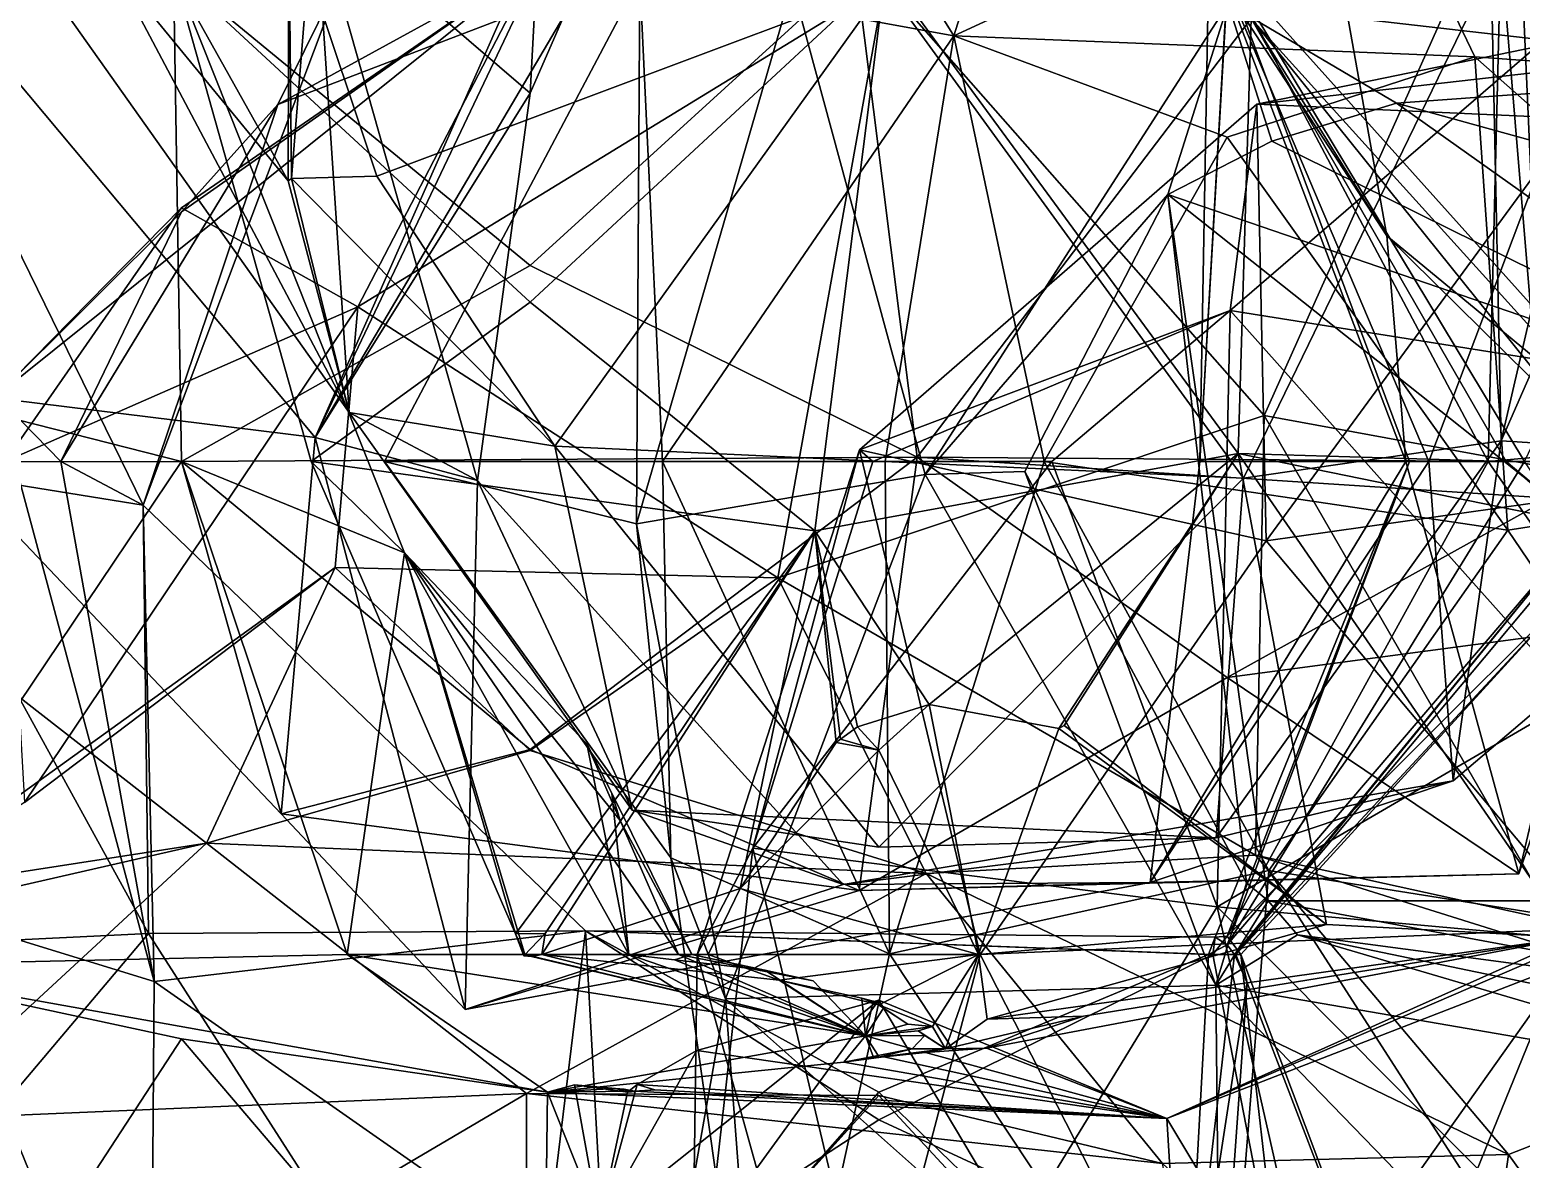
# Model space of a CAD drawing. Extents: x 290083 to 295691, y 4553739 to 4561622.
# Drawn here: x 293946.7 to 294000.6, y 4558863.9 to 4558904.7 of the extents above; entities that cross this region are included whole.
import ezdxf

# ---------------------------------------------------------------- set-up
doc = ezdxf.new("R2010")
doc.units = 0
doc.layers.add('Au_ppm_Pref_-_0_3', color=7, linetype='CONTINUOUS')

msp = doc.modelspace()

# ---------------------------------------------------------------- linework, layer by layer
at = {"layer": 'Au_ppm_Pref_-_0_3'}
for points in [[(293986.463, 4558924.738, 1920.059), (293967.495, 4558924.738, 1919.682), (293980.09, 4558904.489, 1919.748)], [(293968.746, 4558906.559, 1925.002), (293980.09, 4558904.489, 1919.748), (293967.495, 4558924.738, 1919.682)], [(293995.219, 4558911.473, 1923.571), (293986.463, 4558924.738, 1920.059), (293980.09, 4558904.489, 1919.748)], [(294002.577, 4558916.931, 1855.672), (293989.822, 4558907.191, 1853.155), (294012.062, 4558903.196, 1855.779)], [(293995.219, 4558911.473, 1923.571), (293980.09, 4558904.489, 1919.748), (293998.922, 4558903.722, 1919.528)], [(293995.219, 4558911.473, 1923.571), (294014.07, 4558902.621, 1925.253), (294006.017, 4558910.646, 1929.668)], [(294014.07, 4558902.621, 1925.253), (293995.219, 4558911.473, 1923.571), (293998.922, 4558903.722, 1919.528)], [(293991.311, 4558890.766, 1834.493), (294000.436, 4558911.154, 1837.672), (293977.592, 4558906.346, 1835.542)], [(294001.422, 4558888.913, 1841.064), (294000.436, 4558911.154, 1837.672), (293991.311, 4558890.766, 1834.493)], [(294001.422, 4558888.913, 1841.064), (294014.988, 4558908.365, 1840.911), (294000.436, 4558911.154, 1837.672)], [(294011.589, 4558903.175, 1934.74), (293990.015, 4558905.637, 1934.938), (294006.017, 4558910.646, 1929.668)], [(293957.019, 4558909.085, 1895.081), (293946.878, 4558906.92, 1900.584), (293958.235, 4558890.869, 1900.584)], [(293956.059, 4558908.823, 1905.708), (293956.033, 4558899.246, 1903.07), (293951.15, 4558907.959, 1903.381)], [(293956.033, 4558899.246, 1903.07), (293956.059, 4558908.823, 1905.708), (293956.155, 4558899.33, 1903.191)], [(293956.155, 4558899.33, 1903.191), (293956.059, 4558908.823, 1905.708), (293956.762, 4558906.856, 1905.737)], [(293964.779, 4558902.416, 1890.207), (293965.018, 4558906.92, 1888.818), (293957.019, 4558909.085, 1895.081)], [(293964.779, 4558902.416, 1890.207), (293957.019, 4558909.085, 1895.081), (293962.876, 4558888.409, 1894.713)], [(293958.235, 4558890.869, 1900.584), (293962.876, 4558888.409, 1894.713), (293957.019, 4558909.085, 1895.081)], [(293950.793, 4558887.527, 1852.363), (293958.08, 4558906.92, 1849.911), (293940.676, 4558908.198, 1853.065)], [(293950.793, 4558887.527, 1852.363), (293940.676, 4558908.198, 1853.065), (293941.668, 4558888.995, 1859.677)], [(294001.422, 4558888.913, 1841.064), (293999.867, 4558907.598, 1845.627), (294014.988, 4558908.365, 1840.911)], [(293951.15, 4558907.959, 1903.381), (293956.033, 4558899.246, 1903.07), (293949.747, 4558906.92, 1902.499)], [(293999.413, 4558889.102, 1851.578), (293989.822, 4558907.191, 1853.155), (293999.867, 4558907.598, 1845.627)], [(294014.88, 4558907.564, 1874.635), (294003.783, 4558890.808, 1876.827), (293990.836, 4558905.109, 1876.899)], [(293999.413, 4558889.102, 1851.578), (293999.867, 4558907.598, 1845.627), (294015.661, 4558890.554, 1846.834)], [(293999.867, 4558907.598, 1845.627), (294001.422, 4558888.913, 1841.064), (294015.661, 4558890.554, 1846.834)], [(293965.012, 4558907.129, 1841.189), (293952.18, 4558898.125, 1844.198), (293945.497, 4558891.48, 1842.074)], [(293965.012, 4558907.129, 1841.189), (293945.497, 4558891.48, 1842.074), (293952.18, 4558898.263, 1838.137)], [(293965.012, 4558907.129, 1841.189), (293955.656, 4558902.004, 1847.13), (293952.18, 4558898.125, 1844.198)], [(293965.012, 4558907.129, 1841.189), (293952.18, 4558898.263, 1838.137), (293958.551, 4558894.694, 1834.377)], [(293965.012, 4558907.129, 1841.189), (293968.487, 4558906.92, 1847.13), (293955.656, 4558902.004, 1847.13)], [(293965.012, 4558907.129, 1841.189), (293958.551, 4558894.694, 1834.377), (293977.592, 4558906.346, 1835.542)], [(294000.721, 4558889.102, 1853.944), (294002.577, 4558892.962, 1854.356), (293989.822, 4558907.191, 1853.155)], [(293996.567, 4558889.102, 1853.069), (294000.721, 4558889.102, 1853.944), (293989.822, 4558907.191, 1853.155)], [(294002.577, 4558892.962, 1854.356), (294012.062, 4558903.196, 1855.779), (293989.822, 4558907.191, 1853.155)], [(293999.413, 4558889.102, 1851.578), (293996.567, 4558889.102, 1853.069), (293989.822, 4558907.191, 1853.155)], [(293957.015, 4558889.973, 1887.972), (293940.995, 4558891.938, 1881.98), (293942.83, 4558906.92, 1887.174)], [(293964.517, 4558906.92, 1888.581), (293957.015, 4558889.973, 1887.972), (293942.83, 4558906.92, 1887.174)], [(293946.878, 4558906.92, 1900.584), (293949.747, 4558906.92, 1902.499), (293958.235, 4558890.869, 1900.584)], [(293958.235, 4558890.869, 1900.584), (293949.747, 4558906.92, 1902.499), (293956.033, 4558899.246, 1903.07)], [(293958.08, 4558906.92, 1849.911), (293950.793, 4558887.527, 1852.363), (293955.656, 4558902.004, 1847.13)], [(293964.779, 4558896.187, 1873.249), (293976.557, 4558906.92, 1871.275), (293951.895, 4558906.789, 1870.781)], [(293964.779, 4558896.187, 1873.249), (293951.895, 4558906.789, 1870.781), (293952.179, 4558889.103, 1876.827)], [(293960.233, 4558885.803, 1870.887), (293952.179, 4558889.103, 1876.827), (293951.895, 4558906.789, 1870.781)], [(293964.779, 4558894.856, 1868.97), (293956.866, 4558889.102, 1867.157), (293951.895, 4558906.789, 1870.781)], [(293956.866, 4558889.102, 1867.157), (293960.233, 4558885.803, 1870.887), (293951.895, 4558906.789, 1870.781)], [(293964.779, 4558894.856, 1868.97), (293951.895, 4558906.789, 1870.781), (293977.622, 4558906.768, 1870.475)], [(293958.08, 4558906.92, 1849.911), (293955.656, 4558902.004, 1847.13), (293968.487, 4558906.92, 1847.13)], [(293956.155, 4558899.33, 1903.191), (293956.762, 4558906.856, 1905.737), (293959.238, 4558899.414, 1905.698)], [(293959.238, 4558899.414, 1905.698), (293956.762, 4558906.856, 1905.737), (293977.627, 4558906.31, 1907.486)], [(293964.517, 4558906.92, 1888.581), (293964.779, 4558906.305, 1888.5), (293957.015, 4558889.973, 1887.972)], [(293968.746, 4558906.559, 1925.002), (293968.63, 4558886.845, 1929.727), (293959.52, 4558889.102, 1924.341)], [(293968.746, 4558906.559, 1925.002), (293959.52, 4558889.102, 1924.341), (293969.568, 4558889.102, 1920.659)], [(293964.779, 4558896.187, 1873.249), (293978.767, 4558889.261, 1876.911), (293976.557, 4558906.92, 1871.275)], [(293966, 4558905.194, 1888.705), (293965.018, 4558906.92, 1888.818), (293964.779, 4558902.416, 1890.207)], [(293975.071, 4558886.595, 1866.872), (293964.779, 4558894.856, 1868.97), (293977.622, 4558906.768, 1870.475)], [(293968.746, 4558906.559, 1925.002), (293974.258, 4558906.289, 1930.939), (293968.63, 4558886.845, 1929.727)], [(293968.746, 4558906.559, 1925.002), (293969.568, 4558889.102, 1920.659), (293980.09, 4558904.489, 1919.748)], [(293975.071, 4558886.595, 1866.872), (293977.622, 4558906.768, 1870.475), (293990.368, 4558889.391, 1870.045)], [(293978.767, 4558889.261, 1876.911), (293990.836, 4558905.109, 1876.899), (293976.557, 4558906.92, 1871.275)], [(293990.836, 4558905.109, 1876.899), (293990.368, 4558889.391, 1870.045), (293977.622, 4558906.768, 1870.475)], [(293990.563, 4558888.496, 1907.149), (293977.627, 4558906.31, 1907.486), (293999.515, 4558906.92, 1905.08)], [(293994.022, 4558906.92, 1882.766), (293995.742, 4558897.255, 1882.766), (293989.978, 4558906.125, 1888.44)], [(293999.881, 4558889.842, 1900.11), (293990.563, 4558888.496, 1907.149), (293999.515, 4558906.92, 1905.08)], [(293995.742, 4558897.255, 1882.766), (293994.022, 4558906.92, 1882.766), (293990.836, 4558905.109, 1876.899)], [(293999.881, 4558889.842, 1900.11), (293999.515, 4558906.92, 1905.08), (294007.37, 4558906.92, 1900.584)], [(293999.881, 4558889.842, 1900.11), (294007.37, 4558906.92, 1900.584), (294003.599, 4558905.916, 1894.737)], [(293964.779, 4558906.305, 1888.5), (293966, 4558905.194, 1888.705), (293957.015, 4558889.973, 1887.972)], [(293977.592, 4558906.346, 1835.542), (293958.551, 4558894.694, 1834.377), (293973.734, 4558884.893, 1830.755)], [(293965.672, 4558889.656, 1905.918), (293959.238, 4558899.414, 1905.698), (293977.627, 4558906.31, 1907.486)], [(293990.563, 4558888.496, 1907.149), (293965.672, 4558889.656, 1905.918), (293977.627, 4558906.31, 1907.486)], [(293968.63, 4558886.845, 1929.727), (293974.258, 4558906.289, 1930.939), (293979.06, 4558888.633, 1935.453)], [(293977.592, 4558906.346, 1835.542), (293973.734, 4558884.893, 1830.755), (293991.311, 4558890.766, 1834.493)], [(293979.06, 4558888.633, 1935.453), (293974.258, 4558906.289, 1930.939), (293990.015, 4558905.637, 1934.938)], [(293988.984, 4558889.102, 1888.705), (293997.263, 4558889.102, 1891.21), (293989.978, 4558906.304, 1888.911)], [(293988.984, 4558889.102, 1888.705), (293989.978, 4558906.304, 1888.911), (293989.293, 4558905.951, 1888.705)], [(293988.984, 4558889.102, 1888.705), (293989.293, 4558905.951, 1888.705), (293989.978, 4558906.125, 1888.44)], [(293988.984, 4558889.102, 1888.705), (293989.978, 4558906.125, 1888.44), (293996.435, 4558889.102, 1885.81)], [(293989.978, 4558906.304, 1888.911), (293997.263, 4558889.102, 1891.21), (294003.599, 4558905.916, 1894.737)], [(293995.742, 4558897.255, 1882.766), (293996.435, 4558889.102, 1885.81), (293989.978, 4558906.125, 1888.44)], [(293997.263, 4558889.102, 1891.21), (294011.704, 4558889.102, 1894.645), (294003.599, 4558905.916, 1894.737)], [(293999.881, 4558889.842, 1900.11), (294003.599, 4558905.916, 1894.737), (294011.704, 4558889.102, 1894.645)], [(293979.06, 4558888.633, 1935.453), (293990.015, 4558905.637, 1934.938), (293987.834, 4558898.755, 1935.747)], [(293987.834, 4558898.755, 1935.747), (293990.015, 4558905.637, 1934.938), (293991.586, 4558900.679, 1936.358)], [(293991.586, 4558900.679, 1936.358), (293990.015, 4558905.637, 1934.938), (293996.097, 4558902.054, 1937.033)], [(293990.015, 4558905.637, 1934.938), (294011.589, 4558903.175, 1934.74), (293996.097, 4558902.054, 1937.033)], [(293964.779, 4558902.416, 1890.207), (293957.015, 4558889.973, 1887.972), (293966, 4558905.194, 1888.705)], [(293990.836, 4558905.109, 1876.899), (293978.767, 4558889.261, 1876.911), (294000.062, 4558889.102, 1875.641)], [(293990.836, 4558905.109, 1876.899), (294000.062, 4558889.102, 1875.641), (293990.368, 4558889.391, 1870.045)], [(294002.577, 4558890.523, 1877.3), (293995.742, 4558897.255, 1882.766), (293990.836, 4558905.109, 1876.899)], [(294002.577, 4558890.523, 1877.3), (293990.836, 4558905.109, 1876.899), (294003.783, 4558890.808, 1876.827)], [(293980.09, 4558904.489, 1919.748), (293969.568, 4558889.102, 1920.659), (293977.61, 4558889.102, 1918.402)], [(293980.09, 4558904.489, 1919.748), (293977.61, 4558889.102, 1918.402), (293983.359, 4558889.102, 1915.282)], [(293980.09, 4558904.489, 1919.748), (293983.359, 4558889.102, 1915.282), (293989.978, 4558900.821, 1914.496)], [(293980.09, 4558904.489, 1919.748), (293989.978, 4558900.821, 1914.496), (293998.922, 4558903.722, 1919.528)], [(293991.052, 4558902.01, 1804.425), (294013.514, 4558904.57, 1805.555), (294002.577, 4558901.496, 1809.686)], [(294013.514, 4558904.57, 1805.555), (293991.052, 4558902.01, 1804.425), (294001.142, 4558904.09, 1799.882)], [(293990.084, 4558894.563, 1797.745), (294015.671, 4558890.485, 1799.584), (294001.142, 4558904.09, 1799.882)], [(293991.052, 4558902.01, 1804.425), (293990.084, 4558894.563, 1797.745), (294001.142, 4558904.09, 1799.882)], [(294000.121, 4558886.622, 1914.447), (293998.922, 4558903.722, 1919.528), (293989.978, 4558900.821, 1914.496)], [(294000.121, 4558886.622, 1914.447), (294015.54, 4558889.014, 1918.32), (293998.922, 4558903.722, 1919.528)], [(293998.922, 4558903.722, 1919.528), (294015.54, 4558889.014, 1918.32), (294014.07, 4558902.621, 1925.253)], [(293996.097, 4558902.054, 1937.033), (294011.589, 4558903.175, 1934.74), (294005.028, 4558899.579, 1938.034)], [(293964.779, 4558902.416, 1890.207), (293962.876, 4558888.409, 1894.713), (293957.015, 4558889.973, 1887.972)], [(293955.656, 4558902.004, 1847.13), (293950.793, 4558887.527, 1852.363), (293947.817, 4558889.102, 1847.13)], [(293947.817, 4558889.102, 1847.13), (293952.18, 4558898.125, 1844.198), (293955.656, 4558902.004, 1847.13)], [(293991.052, 4558902.01, 1804.425), (293991.379, 4558886.233, 1809.877), (293976.69, 4558889.519, 1805.796)], [(293991.052, 4558902.01, 1804.425), (293976.69, 4558889.519, 1805.796), (293990.084, 4558894.563, 1797.745)], [(293991.052, 4558902.01, 1804.425), (294002.577, 4558901.496, 1809.686), (293991.379, 4558886.233, 1809.877)], [(294012.817, 4558890.186, 1938.442), (293991.586, 4558900.679, 1936.358), (293996.097, 4558902.054, 1937.033)], [(294005.028, 4558899.579, 1938.034), (294012.817, 4558890.186, 1938.442), (293996.097, 4558902.054, 1937.033)], [(294011.664, 4558889.102, 1809.838), (293991.379, 4558886.233, 1809.877), (294002.577, 4558901.496, 1809.686)], [(294000.121, 4558886.622, 1914.447), (293989.978, 4558900.821, 1914.496), (293983.359, 4558889.102, 1915.282)], [(294012.817, 4558890.186, 1938.442), (293987.834, 4558898.755, 1935.747), (293991.586, 4558900.679, 1936.358)], [(293958.235, 4558890.869, 1900.584), (293956.033, 4558899.246, 1903.07), (293956.155, 4558899.33, 1903.191)], [(293956.155, 4558899.33, 1903.191), (293959.238, 4558899.414, 1905.698), (293965.672, 4558889.656, 1905.918)], [(293956.155, 4558899.33, 1903.191), (293965.672, 4558889.656, 1905.918), (293958.235, 4558890.869, 1900.584)], [(293982.666, 4558888.738, 1936.393), (293979.06, 4558888.633, 1935.453), (293987.834, 4558898.755, 1935.747)], [(293990.678, 4558873.872, 1937.66), (293982.666, 4558888.738, 1936.393), (293987.834, 4558898.755, 1935.747)], [(293991.455, 4558873.226, 1937.723), (293990.678, 4558873.872, 1937.66), (293987.834, 4558898.755, 1935.747)], [(293991.455, 4558873.226, 1937.723), (293987.834, 4558898.755, 1935.747), (294020, 4558873.226, 1938.284)], [(294020, 4558873.226, 1938.284), (293987.834, 4558898.755, 1935.747), (294012.817, 4558890.186, 1938.442)], [(293945.497, 4558891.48, 1842.074), (293945.808, 4558889.102, 1838.187), (293952.18, 4558898.263, 1838.137)], [(293947.817, 4558889.102, 1847.13), (293945.497, 4558891.48, 1842.074), (293952.18, 4558898.125, 1844.198)], [(293952.18, 4558898.263, 1838.137), (293945.808, 4558889.102, 1838.187), (293958.551, 4558894.694, 1834.377)], [(294005.633, 4558889.102, 1882.766), (293996.435, 4558889.102, 1885.81), (293995.742, 4558897.255, 1882.766)], [(294005.633, 4558889.102, 1882.766), (293995.742, 4558897.255, 1882.766), (294002.577, 4558890.523, 1877.3)], [(293964.779, 4558896.187, 1873.249), (293952.179, 4558889.103, 1876.827), (293978.767, 4558889.261, 1876.911)], [(293946.508, 4558876.779, 1834.279), (293958.551, 4558894.694, 1834.377), (293945.808, 4558889.102, 1838.187)], [(293958.551, 4558894.694, 1834.377), (293946.508, 4558876.779, 1834.279), (293957.73, 4558885.269, 1830.65)], [(293964.779, 4558894.856, 1868.97), (293975.071, 4558886.595, 1866.872), (293956.866, 4558889.102, 1867.157)], [(293958.551, 4558894.694, 1834.377), (293957.73, 4558885.269, 1830.65), (293973.734, 4558884.893, 1830.755)], [(293990.084, 4558894.563, 1797.745), (293976.69, 4558889.519, 1805.796), (293977.168, 4558889.102, 1799.615)], [(293990.084, 4558894.563, 1797.745), (293977.168, 4558889.102, 1799.615), (293983.64, 4558889.102, 1796.628)], [(293990.084, 4558894.563, 1797.745), (293983.64, 4558889.102, 1796.628), (293989.613, 4558873.008, 1795.487)], [(293989.613, 4558873.008, 1795.487), (294002.577, 4558880.556, 1796.525), (293990.084, 4558894.563, 1797.745)], [(294002.577, 4558880.556, 1796.525), (294015.671, 4558890.485, 1799.584), (293990.084, 4558894.563, 1797.745)], [(293952.179, 4558889.103, 1876.827), (293927.041, 4558889.047, 1877.037), (293940.995, 4558891.938, 1881.98)], [(293957.015, 4558889.973, 1887.972), (293955.779, 4558876.374, 1882.766), (293940.995, 4558891.938, 1881.98)], [(293940.995, 4558891.938, 1881.98), (293955.779, 4558876.374, 1882.766), (293952.179, 4558889.103, 1876.827)], [(293942.831, 4558872.879, 1840.539), (293945.497, 4558891.48, 1842.074), (293951.193, 4558870.315, 1847.327)], [(293947.817, 4558889.102, 1847.13), (293951.193, 4558870.315, 1847.327), (293945.497, 4558891.48, 1842.074)], [(293965.672, 4558889.656, 1905.918), (293968.471, 4558876.506, 1900.584), (293958.235, 4558890.869, 1900.584)], [(293958.235, 4558890.869, 1900.584), (293968.471, 4558876.506, 1900.584), (293962.876, 4558888.409, 1894.713)], [(293991.001, 4558874.881, 1828.384), (293991.311, 4558890.766, 1834.493), (293973.734, 4558884.893, 1830.755)], [(294002.568, 4558871.249, 1835.251), (293991.311, 4558890.766, 1834.493), (293991.001, 4558874.881, 1828.384)], [(294001.422, 4558888.913, 1841.064), (293991.311, 4558890.766, 1834.493), (294002.568, 4558871.249, 1835.251)], [(294015.661, 4558890.554, 1846.834), (294002.577, 4558884.524, 1851.543), (293999.413, 4558889.102, 1851.578)], [(293957.015, 4558889.973, 1887.972), (293962.426, 4558869.297, 1888.607), (293955.779, 4558876.374, 1882.766)], [(293962.876, 4558888.409, 1894.713), (293962.426, 4558869.297, 1888.607), (293957.015, 4558889.973, 1887.972)], [(293989.581, 4558875.499, 1901.133), (293990.563, 4558888.496, 1907.149), (293999.881, 4558889.842, 1900.11)], [(293989.581, 4558875.499, 1901.133), (293999.881, 4558889.842, 1900.11), (293998.142, 4558877.557, 1894.645)], [(293999.881, 4558889.842, 1900.11), (294011.704, 4558889.102, 1894.645), (293998.142, 4558877.557, 1894.645)], [(293978.767, 4558889.261, 1876.911), (293952.179, 4558889.103, 1876.827), (293964.779, 4558878.695, 1879.297)], [(293976.678, 4558873.601, 1883.597), (293978.767, 4558889.261, 1876.911), (293964.779, 4558878.695, 1879.297)], [(293965.672, 4558889.656, 1905.918), (293990.563, 4558888.496, 1907.149), (293977.379, 4558875.168, 1905.229)], [(293965.672, 4558889.656, 1905.918), (293977.379, 4558875.168, 1905.229), (293968.471, 4558876.506, 1900.584)], [(293981.046, 4558871.285, 1809.765), (293970.818, 4558871.285, 1804.213), (293976.69, 4558889.519, 1805.796)], [(293972.829, 4558875.125, 1798.305), (293976.69, 4558889.519, 1805.796), (293970.818, 4558871.285, 1804.213)], [(293976.69, 4558889.519, 1805.796), (293972.829, 4558875.125, 1798.305), (293977.168, 4558889.102, 1799.615)], [(293979.198, 4558880.315, 1868.987), (293975.071, 4558886.595, 1866.872), (293990.368, 4558889.391, 1870.045)], [(293976.678, 4558873.601, 1883.597), (293989.978, 4558881.29, 1880.162), (293978.767, 4558889.261, 1876.911)], [(293981.046, 4558871.285, 1809.765), (293976.69, 4558889.519, 1805.796), (293991.379, 4558886.233, 1809.877)], [(293978.767, 4558889.261, 1876.911), (293989.978, 4558881.29, 1880.162), (294001.642, 4558887.78, 1876.827)], [(294001.642, 4558887.78, 1876.827), (294000.062, 4558889.102, 1875.641), (293978.767, 4558889.261, 1876.911)], [(293983.886, 4558879.447, 1870.268), (293979.198, 4558880.315, 1868.987), (293990.368, 4558889.391, 1870.045)], [(293984.082, 4558879.561, 1870.295), (293983.886, 4558879.447, 1870.268), (293990.368, 4558889.391, 1870.045)], [(293984.082, 4558879.561, 1870.295), (293990.368, 4558889.391, 1870.045), (293993.562, 4558872.373, 1870.245)], [(294002.424, 4558871.899, 1870.105), (293993.562, 4558872.373, 1870.245), (293990.368, 4558889.391, 1870.045)], [(294002.577, 4558886.902, 1876.093), (294002.424, 4558871.899, 1870.105), (293990.368, 4558889.391, 1870.045)], [(294002.577, 4558886.902, 1876.093), (293990.368, 4558889.391, 1870.045), (294000.062, 4558889.102, 1875.641)], [(293952.179, 4558889.103, 1876.827), (293939.908, 4558870.876, 1875.675), (293927.041, 4558889.047, 1877.037)], [(293941.668, 4558888.995, 1859.677), (293935.381, 4558871.285, 1862.968), (293950.983, 4558872.047, 1858.193)], [(293958.164, 4558871.285, 1873.708), (293939.908, 4558870.876, 1875.675), (293952.179, 4558889.103, 1876.827)], [(293941.668, 4558888.995, 1859.677), (293950.983, 4558872.047, 1858.193), (293950.793, 4558887.527, 1852.363)], [(293950.793, 4558887.527, 1852.363), (293951.193, 4558870.315, 1847.327), (293947.817, 4558889.102, 1847.13)], [(293960.233, 4558885.803, 1870.887), (293958.164, 4558871.285, 1873.708), (293952.179, 4558889.103, 1876.827)], [(293955.779, 4558876.374, 1882.766), (293964.779, 4558878.695, 1879.297), (293952.179, 4558889.103, 1876.827)], [(293960.233, 4558885.803, 1870.887), (293956.866, 4558889.102, 1867.157), (293964.251, 4558872.032, 1864.948)], [(293975.071, 4558886.595, 1866.872), (293964.251, 4558872.032, 1864.948), (293956.866, 4558889.102, 1867.157)], [(293969.864, 4558874.782, 1924.341), (293959.52, 4558889.102, 1924.341), (293968.63, 4558886.845, 1929.727)], [(293959.52, 4558889.102, 1924.341), (293969.864, 4558874.782, 1924.341), (293969.568, 4558889.102, 1920.659)], [(293969.864, 4558874.782, 1924.341), (293977.767, 4558871.313, 1918.573), (293969.568, 4558889.102, 1920.659)], [(293977.61, 4558889.102, 1918.402), (293969.568, 4558889.102, 1920.659), (293977.767, 4558871.313, 1918.573)], [(293983.64, 4558889.102, 1796.628), (293977.168, 4558889.102, 1799.615), (293972.829, 4558875.125, 1798.305)], [(293989.613, 4558873.008, 1795.487), (293983.64, 4558889.102, 1796.628), (293972.829, 4558875.125, 1798.305)], [(293977.61, 4558889.102, 1918.402), (293977.767, 4558871.313, 1918.573), (293983.359, 4558889.102, 1915.282)], [(293977.767, 4558871.313, 1918.573), (293991.475, 4558874.318, 1914.179), (293983.359, 4558889.102, 1915.282)], [(293989.57, 4558870.18, 1937.172), (293979.06, 4558888.633, 1935.453), (293982.666, 4558888.738, 1936.393)], [(293990.678, 4558873.872, 1937.66), (293989.57, 4558870.18, 1937.172), (293982.666, 4558888.738, 1936.393)], [(294000.121, 4558886.622, 1914.447), (293983.359, 4558889.102, 1915.282), (293991.475, 4558874.318, 1914.179)], [(293997.263, 4558889.102, 1891.21), (293988.984, 4558889.102, 1888.705), (293987.195, 4558873.885, 1888.648)], [(293987.195, 4558873.885, 1888.648), (293988.984, 4558889.102, 1888.705), (293996.435, 4558889.102, 1885.81)], [(293987.195, 4558873.885, 1888.648), (293998.142, 4558877.557, 1894.645), (293997.263, 4558889.102, 1891.21)], [(293987.195, 4558873.885, 1888.648), (293996.435, 4558889.102, 1885.81), (294000.514, 4558874.201, 1882.766)], [(293996.567, 4558889.102, 1853.069), (293989.537, 4558871.908, 1853.069), (293989.978, 4558871.634, 1853.186)], [(293996.567, 4558889.102, 1853.069), (293989.978, 4558871.95, 1852.848), (293989.537, 4558871.908, 1853.069)], [(293996.567, 4558889.102, 1853.069), (293989.978, 4558871.634, 1853.186), (294000.721, 4558889.102, 1853.944)], [(294002.577, 4558886.392, 1853.973), (294000.721, 4558889.102, 1853.944), (293989.978, 4558871.634, 1853.186)], [(293996.567, 4558889.102, 1853.069), (293999.413, 4558889.102, 1851.578), (293989.978, 4558871.95, 1852.848)], [(294002.577, 4558884.524, 1851.543), (293989.978, 4558871.95, 1852.848), (293999.413, 4558889.102, 1851.578)], [(294003.157, 4558872.234, 1809.954), (293991.379, 4558886.233, 1809.877), (294011.664, 4558889.102, 1809.838)], [(294005.633, 4558889.102, 1882.766), (294000.514, 4558874.201, 1882.766), (293996.435, 4558889.102, 1885.81)], [(293998.142, 4558877.557, 1894.645), (294011.704, 4558889.102, 1894.645), (293997.263, 4558889.102, 1891.21)], [(294001.642, 4558887.78, 1876.827), (294002.577, 4558886.902, 1876.093), (294000.062, 4558889.102, 1875.641)], [(294000.121, 4558886.622, 1914.447), (294010.521, 4558871.285, 1914.657), (294015.54, 4558889.014, 1918.32)], [(294005.633, 4558889.102, 1882.766), (294002.577, 4558882.971, 1878.871), (294000.514, 4558874.201, 1882.766)], [(293976.089, 4558873.816, 1894.236), (293962.426, 4558869.297, 1888.607), (293962.876, 4558888.409, 1894.713)], [(293976.089, 4558873.816, 1894.236), (293962.876, 4558888.409, 1894.713), (293968.471, 4558876.506, 1900.584)], [(293979.06, 4558888.633, 1935.453), (293971.839, 4558869.679, 1930.633), (293968.63, 4558886.845, 1929.727)], [(293979.06, 4558888.633, 1935.453), (293989.57, 4558870.18, 1937.172), (293971.839, 4558869.679, 1930.633)], [(293977.379, 4558875.168, 1905.229), (293990.563, 4558888.496, 1907.149), (293989.581, 4558875.499, 1901.133)], [(293989.978, 4558881.29, 1880.162), (294002.577, 4558882.971, 1878.871), (294001.642, 4558887.78, 1876.827)], [(293950.793, 4558887.527, 1852.363), (293950.983, 4558872.047, 1858.193), (293966.775, 4558872.143, 1853.641)], [(293950.793, 4558887.527, 1852.363), (293966.775, 4558872.143, 1853.641), (293951.193, 4558870.315, 1847.327)], [(294002.577, 4558886.392, 1853.973), (293990.283, 4558871.285, 1853.069), (294003.783, 4558887.397, 1853.069)], [(294002.577, 4558884.524, 1851.543), (294003.783, 4558887.397, 1853.069), (293990.283, 4558871.285, 1853.069)], [(293975.071, 4558886.595, 1866.872), (293965.32, 4558872.049, 1864.948), (293964.251, 4558872.032, 1864.948)], [(293975.071, 4558886.595, 1866.872), (293972.367, 4558873.67, 1867.73), (293965.207, 4558871.285, 1864.948)], [(293975.071, 4558886.595, 1866.872), (293965.207, 4558871.285, 1864.948), (293965.32, 4558872.049, 1864.948)], [(293971.839, 4558869.679, 1930.633), (293969.864, 4558874.782, 1924.341), (293968.63, 4558886.845, 1929.727)], [(293975.071, 4558886.595, 1866.872), (293975.84, 4558878.943, 1868.426), (293972.367, 4558873.67, 1867.73)], [(293975.84, 4558878.943, 1868.426), (293975.071, 4558886.595, 1866.872), (293976, 4558879.061, 1868.443)], [(293979.198, 4558880.315, 1868.987), (293976.608, 4558879.51, 1868.509), (293975.071, 4558886.595, 1866.872)], [(293976, 4558879.061, 1868.443), (293975.071, 4558886.595, 1866.872), (293976.608, 4558879.51, 1868.509)], [(294000.121, 4558886.622, 1914.447), (293991.475, 4558874.318, 1914.179), (294010.521, 4558871.285, 1914.657)], [(293981.046, 4558871.285, 1809.765), (293991.379, 4558886.233, 1809.877), (294003.157, 4558872.234, 1809.954)], [(294002.577, 4558886.392, 1853.973), (293989.978, 4558871.634, 1853.186), (293990.234, 4558871.285, 1853.19)], [(294002.577, 4558886.392, 1853.973), (293990.234, 4558871.285, 1853.19), (293990.283, 4558871.285, 1853.069)], [(293958.164, 4558871.285, 1873.708), (293960.233, 4558885.803, 1870.887), (293968.349, 4558871.285, 1871.741)], [(293968.349, 4558871.285, 1871.741), (293960.233, 4558885.803, 1870.887), (293966.829, 4558878.895, 1870.765)], [(293968.034, 4558876.13, 1869.872), (293966.829, 4558878.895, 1870.765), (293960.233, 4558885.803, 1870.887)], [(293970.145, 4558871.285, 1868.306), (293968.034, 4558876.13, 1869.872), (293960.233, 4558885.803, 1870.887)], [(293970.145, 4558871.285, 1868.306), (293960.233, 4558885.803, 1870.887), (293964.59, 4558871.285, 1865.037)], [(293960.233, 4558885.803, 1870.887), (293964.251, 4558872.032, 1864.948), (293964.59, 4558871.285, 1865.037)], [(293946.508, 4558876.779, 1834.279), (293939.638, 4558872.239, 1829.979), (293957.73, 4558885.269, 1830.65)], [(293939.638, 4558872.239, 1829.979), (293953.083, 4558875.31, 1822.441), (293957.73, 4558885.269, 1830.65)], [(293957.73, 4558885.269, 1830.65), (293953.083, 4558875.31, 1822.441), (293964.779, 4558878.66, 1826.854)], [(293957.73, 4558885.269, 1830.65), (293964.779, 4558878.66, 1826.854), (293973.734, 4558884.893, 1830.755)], [(293973.734, 4558884.893, 1830.755), (293964.779, 4558878.66, 1826.854), (293979.099, 4558874.213, 1822.863)], [(293973.734, 4558884.893, 1830.755), (293979.099, 4558874.213, 1822.863), (293991.001, 4558874.881, 1828.384)], [(294002.577, 4558884.524, 1851.543), (293990.462, 4558871.285, 1852.841), (293989.978, 4558871.95, 1852.848)], [(294002.577, 4558884.524, 1851.543), (293990.283, 4558871.285, 1853.069), (293990.462, 4558871.285, 1852.841)], [(293989.978, 4558881.29, 1880.162), (294000.514, 4558874.201, 1882.766), (294002.577, 4558882.971, 1878.871)], [(293953.083, 4558875.31, 1822.441), (293944.745, 4558881.8, 1823.373), (293926.958, 4558871.26, 1823.222)], [(293953.083, 4558875.31, 1822.441), (293939.638, 4558872.239, 1829.979), (293944.745, 4558881.8, 1823.373)], [(293976.678, 4558873.601, 1883.597), (294000.514, 4558874.201, 1882.766), (293989.978, 4558881.29, 1880.162)], [(294002.577, 4558880.556, 1796.525), (293989.613, 4558873.008, 1795.487), (294008.748, 4558871.285, 1796.707)], [(293976.608, 4558879.51, 1868.509), (293979.198, 4558880.315, 1868.987), (293977.379, 4558878.673, 1868.425)], [(293977.379, 4558878.673, 1868.425), (293979.198, 4558880.315, 1868.987), (293980.982, 4558871.285, 1869.189)], [(293983.886, 4558879.447, 1870.268), (293980.982, 4558871.285, 1869.189), (293979.198, 4558880.315, 1868.987)], [(293976, 4558879.061, 1868.443), (293976.608, 4558879.51, 1868.509), (293977.379, 4558878.673, 1868.425)], [(293983.886, 4558879.447, 1870.268), (293984.082, 4558879.561, 1870.295), (293993.562, 4558872.373, 1870.245)], [(293972.367, 4558873.67, 1867.73), (293975.84, 4558878.943, 1868.426), (293977.379, 4558878.673, 1868.425)], [(293975.84, 4558878.943, 1868.426), (293976, 4558879.061, 1868.443), (293977.379, 4558878.673, 1868.425)], [(293980.982, 4558871.285, 1869.189), (293983.886, 4558879.447, 1870.268), (293993.562, 4558872.373, 1870.245)], [(293964.779, 4558878.66, 1826.854), (293953.083, 4558875.31, 1822.441), (293979.099, 4558874.213, 1822.863)], [(293955.779, 4558876.374, 1882.766), (293976.678, 4558873.601, 1883.597), (293964.779, 4558878.695, 1879.297)], [(293967.73, 4558877.121, 1870.887), (293968.349, 4558871.285, 1871.741), (293966.829, 4558878.895, 1870.765)], [(293968.034, 4558876.13, 1869.872), (293967.73, 4558877.121, 1870.887), (293966.829, 4558878.895, 1870.765)], [(293977.379, 4558878.673, 1868.425), (293980.982, 4558871.285, 1869.189), (293972.367, 4558873.67, 1867.73)], [(293976.089, 4558873.816, 1894.236), (293989.581, 4558875.499, 1901.133), (293998.142, 4558877.557, 1894.645)], [(293976.089, 4558873.816, 1894.236), (293998.142, 4558877.557, 1894.645), (293987.195, 4558873.885, 1888.648)], [(293968.349, 4558871.285, 1871.741), (293967.73, 4558877.121, 1870.887), (293970.621, 4558871.285, 1870.887)], [(293970.621, 4558871.285, 1870.887), (293967.73, 4558877.121, 1870.887), (293968.034, 4558876.13, 1869.872)], [(293955.779, 4558876.374, 1882.766), (293962.426, 4558869.297, 1888.607), (293976.678, 4558873.601, 1883.597)], [(293976.089, 4558873.816, 1894.236), (293968.471, 4558876.506, 1900.584), (293989.581, 4558875.499, 1901.133)], [(293977.379, 4558875.168, 1905.229), (293989.581, 4558875.499, 1901.133), (293968.471, 4558876.506, 1900.584)], [(293970.145, 4558871.285, 1868.306), (293970.621, 4558871.285, 1870.887), (293968.034, 4558876.13, 1869.872)], [(293953.083, 4558875.31, 1822.441), (293926.958, 4558871.26, 1823.222), (293942.249, 4558865.314, 1818.166)], [(293964.643, 4558866.266, 1817.612), (293953.083, 4558875.31, 1822.441), (293942.249, 4558865.314, 1818.166)], [(293964.643, 4558866.266, 1817.612), (293979.099, 4558874.213, 1822.863), (293953.083, 4558875.31, 1822.441)], [(293969.864, 4558874.782, 1924.341), (293971.839, 4558869.679, 1930.633), (293973.274, 4558850.823, 1924.422)], [(293977.767, 4558871.313, 1918.573), (293969.864, 4558874.782, 1924.341), (293973.274, 4558850.823, 1924.422)], [(293977.893, 4558853.84, 1794.043), (293972.829, 4558875.125, 1798.305), (293970.596, 4558855.365, 1799.615)], [(293970.818, 4558871.285, 1804.213), (293970.596, 4558855.365, 1799.615), (293972.829, 4558875.125, 1798.305)], [(293977.893, 4558853.84, 1794.043), (293989.613, 4558873.008, 1795.487), (293972.829, 4558875.125, 1798.305)], [(294000.144, 4558864.062, 1824.634), (293991.001, 4558874.881, 1828.384), (293979.099, 4558874.213, 1822.863)], [(293991.001, 4558874.881, 1828.384), (294014.592, 4558869.697, 1829.634), (294002.568, 4558871.249, 1835.251)], [(294014.592, 4558869.697, 1829.634), (293991.001, 4558874.881, 1828.384), (294000.144, 4558864.062, 1824.634)], [(293964.643, 4558866.266, 1817.612), (293987.633, 4558863.736, 1818.844), (293979.099, 4558874.213, 1822.863)], [(293987.195, 4558873.885, 1888.648), (294000.514, 4558874.201, 1882.766), (293976.678, 4558873.601, 1883.597)], [(293991.475, 4558874.318, 1914.179), (293977.767, 4558871.313, 1918.573), (293989.788, 4558853.187, 1919.37)], [(293987.633, 4558863.736, 1818.844), (294000.144, 4558864.062, 1824.634), (293979.099, 4558874.213, 1822.863)], [(293991.475, 4558874.318, 1914.179), (293989.788, 4558853.187, 1919.37), (294002.577, 4558857.058, 1913.66)], [(293991.475, 4558874.318, 1914.179), (294002.577, 4558857.058, 1913.66), (294010.521, 4558871.285, 1914.657)], [(293976.089, 4558873.816, 1894.236), (293987.195, 4558873.885, 1888.648), (293962.426, 4558869.297, 1888.607)], [(293962.426, 4558869.297, 1888.607), (293987.195, 4558873.885, 1888.648), (293976.678, 4558873.601, 1883.597)], [(293972.367, 4558873.67, 1867.73), (293971.214, 4558871.285, 1867.6), (293965.207, 4558871.285, 1864.948)], [(293971.214, 4558871.285, 1867.6), (293972.367, 4558873.67, 1867.73), (293980.982, 4558871.285, 1869.189)], [(293991.455, 4558873.226, 1937.723), (293989.57, 4558870.18, 1937.172), (293990.678, 4558873.872, 1937.66)], [(293977.893, 4558853.84, 1794.043), (293994.296, 4558852.351, 1799.094), (293989.613, 4558873.008, 1795.487)], [(293989.57, 4558870.18, 1937.172), (293991.455, 4558873.226, 1937.723), (293992.511, 4558871.991, 1937.779)], [(294002.577, 4558859.974, 1795.845), (293989.613, 4558873.008, 1795.487), (293994.296, 4558852.351, 1799.094)], [(294008.748, 4558871.285, 1796.707), (293989.613, 4558873.008, 1795.487), (294002.577, 4558859.974, 1795.845)], [(293992.511, 4558871.991, 1937.779), (293991.455, 4558873.226, 1937.723), (294011.859, 4558869.433, 1938.232)], [(293991.455, 4558873.226, 1937.723), (294020, 4558873.226, 1938.284), (294011.859, 4558869.433, 1938.232)], [(293942.19, 4558853.989, 1834.865), (293942.831, 4558872.879, 1840.539), (293951.056, 4558852.677, 1841.068)], [(293942.831, 4558872.879, 1840.539), (293951.193, 4558870.315, 1847.327), (293951.056, 4558852.677, 1841.068)], [(293935.381, 4558871.285, 1862.968), (293936.872, 4558855.35, 1857.753), (293950.983, 4558872.047, 1858.193)], [(293950.983, 4558872.047, 1858.193), (293936.872, 4558855.35, 1857.753), (293964.25, 4558851.377, 1857.073)], [(293966.775, 4558872.143, 1853.641), (293950.983, 4558872.047, 1858.193), (293964.25, 4558851.377, 1857.073)], [(293966.775, 4558872.143, 1853.641), (293967.517, 4558858.889, 1846.613), (293951.193, 4558870.315, 1847.327)], [(293966.775, 4558872.143, 1853.641), (293964.25, 4558851.377, 1857.073), (293977.379, 4558866.309, 1857.35)], [(293964.251, 4558872.032, 1864.948), (293965.32, 4558872.049, 1864.948), (293964.556, 4558871.238, 1864.798)], [(293964.59, 4558871.285, 1865.037), (293964.251, 4558872.032, 1864.948), (293964.556, 4558871.238, 1864.798)], [(293965.207, 4558871.285, 1864.948), (293964.556, 4558871.238, 1864.798), (293965.32, 4558872.049, 1864.948)], [(293966.775, 4558872.143, 1853.641), (293977.379, 4558866.309, 1857.35), (293989.298, 4558871.285, 1853.39)], [(293966.775, 4558872.143, 1853.641), (293989.298, 4558871.285, 1853.39), (293989.537, 4558871.908, 1853.069)], [(293966.775, 4558872.143, 1853.641), (293977.379, 4558865.308, 1849.122), (293967.517, 4558858.889, 1846.613)], [(293966.775, 4558872.143, 1853.641), (293989.45, 4558871.285, 1852.82), (293977.379, 4558865.308, 1849.122)], [(293966.775, 4558872.143, 1853.641), (293989.537, 4558871.908, 1853.069), (293989.45, 4558871.285, 1852.82)], [(293980.982, 4558871.285, 1869.189), (293993.562, 4558872.373, 1870.245), (293981.294, 4558868.953, 1870.498)], [(293990.004, 4558853.708, 1810.047), (293981.046, 4558871.285, 1809.765), (294003.157, 4558872.234, 1809.954)], [(293993.562, 4558872.373, 1870.245), (294002.424, 4558871.899, 1870.105), (293981.294, 4558868.953, 1870.498)], [(293989.537, 4558871.908, 1853.069), (293989.978, 4558871.95, 1852.848), (293989.45, 4558871.285, 1852.82)], [(293989.978, 4558871.95, 1852.848), (293990.462, 4558871.285, 1852.841), (293989.45, 4558871.285, 1852.82)], [(294011.576, 4558866.379, 1937.902), (293989.57, 4558870.18, 1937.172), (293992.511, 4558871.991, 1937.779)], [(293990.004, 4558853.708, 1810.047), (294003.157, 4558872.234, 1809.954), (294003.367, 4558852.52, 1805.534)], [(293992.511, 4558871.991, 1937.779), (294011.859, 4558869.433, 1938.232), (294010.077, 4558868.346, 1938.228)], [(294010.077, 4558868.346, 1938.228), (294011.576, 4558866.379, 1937.902), (293992.511, 4558871.991, 1937.779)], [(293981.277, 4558867.899, 1871.784), (293984.783, 4558869.06, 1870.896), (294002.424, 4558871.899, 1870.105)], [(293987.793, 4558865.359, 1875.881), (293981.277, 4558867.899, 1871.784), (294002.424, 4558871.899, 1870.105)], [(293984.783, 4558869.06, 1870.896), (293981.294, 4558868.953, 1870.498), (294002.424, 4558871.899, 1870.105)], [(294001.759, 4558871.376, 1870.407), (293987.793, 4558865.359, 1875.881), (294002.424, 4558871.899, 1870.105)], [(293989.298, 4558871.285, 1853.39), (293989.978, 4558871.634, 1853.186), (293989.537, 4558871.908, 1853.069)], [(293989.298, 4558871.285, 1853.39), (293990.234, 4558871.285, 1853.19), (293989.978, 4558871.634, 1853.186)], [(293958.164, 4558871.285, 1873.708), (293965.407, 4558866.309, 1876.528), (293939.908, 4558870.876, 1875.675)], [(293952.18, 4558868.237, 1881.75), (293940.846, 4558850.875, 1881.306), (293939.908, 4558870.876, 1875.675)], [(293952.18, 4558868.237, 1881.75), (293939.908, 4558870.876, 1875.675), (293965.407, 4558866.309, 1876.528)], [(293958.164, 4558871.285, 1873.708), (293968.349, 4558871.285, 1871.741), (293976.907, 4558868.341, 1870.579)], [(293965.407, 4558866.309, 1876.528), (293958.164, 4558871.285, 1873.708), (293976.907, 4558868.341, 1870.579)], [(293964.779, 4558871.241, 1864.963), (293964.59, 4558871.285, 1865.037), (293964.556, 4558871.238, 1864.798)], [(293964.827, 4558871.218, 1864.948), (293964.556, 4558871.238, 1864.798), (293965.207, 4558871.285, 1864.948)], [(293964.779, 4558871.241, 1864.963), (293964.556, 4558871.238, 1864.798), (293964.827, 4558871.218, 1864.948)], [(293976.907, 4558868.341, 1870.579), (293970.145, 4558871.285, 1868.306), (293964.59, 4558871.285, 1865.037)], [(293976.907, 4558868.341, 1870.579), (293964.59, 4558871.285, 1865.037), (293964.779, 4558871.241, 1864.963)], [(293976.907, 4558868.341, 1870.579), (293964.779, 4558871.241, 1864.963), (293964.827, 4558871.218, 1864.948)], [(293976.907, 4558868.341, 1870.579), (293964.827, 4558871.218, 1864.948), (293965.207, 4558871.285, 1864.948)], [(293971.214, 4558871.285, 1867.6), (293973.785, 4558870.352, 1868.882), (293965.207, 4558871.285, 1864.948)], [(293973.785, 4558870.352, 1868.882), (293976.907, 4558868.341, 1870.579), (293965.207, 4558871.285, 1864.948)], [(293968.349, 4558871.285, 1871.741), (293970.001, 4558871.094, 1871.454), (293976.907, 4558868.341, 1870.579)], [(293968.349, 4558871.285, 1871.741), (293970.621, 4558871.285, 1870.887), (293970.001, 4558871.094, 1871.454)], [(293970.621, 4558871.285, 1870.887), (293973.259, 4558870.718, 1870.887), (293970.001, 4558871.094, 1871.454)], [(293970.001, 4558871.094, 1871.454), (293973.259, 4558870.718, 1870.887), (293976.907, 4558868.341, 1870.579)], [(293976.907, 4558868.341, 1870.579), (293975.005, 4558870.333, 1870.614), (293970.145, 4558871.285, 1868.306)], [(293975.005, 4558870.333, 1870.614), (293970.621, 4558871.285, 1870.887), (293970.145, 4558871.285, 1868.306)], [(293970.818, 4558871.285, 1804.213), (293976.07, 4558852.409, 1805.809), (293970.596, 4558855.365, 1799.615)], [(293973.259, 4558870.718, 1870.887), (293970.621, 4558871.285, 1870.887), (293975.005, 4558870.333, 1870.614)], [(293981.046, 4558871.285, 1809.765), (293976.07, 4558852.409, 1805.809), (293970.818, 4558871.285, 1804.213)], [(293973.785, 4558870.352, 1868.882), (293971.214, 4558871.285, 1867.6), (293980.982, 4558871.285, 1869.189)], [(293977.767, 4558871.313, 1918.573), (293973.274, 4558850.823, 1924.422), (293989.788, 4558853.187, 1919.37)], [(293977.379, 4558869.471, 1870.283), (293973.785, 4558870.352, 1868.882), (293980.982, 4558871.285, 1869.189)], [(293990.004, 4558853.708, 1810.047), (293976.07, 4558852.409, 1805.809), (293981.046, 4558871.285, 1809.765)], [(293988.449, 4558855.612, 1859.177), (293989.298, 4558871.285, 1853.39), (293977.379, 4558866.309, 1857.35)], [(293989.45, 4558871.285, 1852.82), (293991.93, 4558858.564, 1846.66), (293977.379, 4558865.308, 1849.122)], [(293979.329, 4558868.679, 1870.534), (293977.379, 4558869.471, 1870.283), (293980.982, 4558871.285, 1869.189)], [(293979.79, 4558867.874, 1870.887), (293979.329, 4558868.679, 1870.534), (293980.982, 4558871.285, 1869.189)], [(293981.294, 4558868.953, 1870.498), (293979.79, 4558867.874, 1870.887), (293980.982, 4558871.285, 1869.189)], [(294002.001, 4558870.859, 1870.42), (293987.793, 4558865.359, 1875.881), (294001.759, 4558871.376, 1870.407)], [(293994.927, 4558853.467, 1875.686), (293987.793, 4558865.359, 1875.881), (294002.001, 4558870.859, 1870.42)], [(293990.234, 4558871.285, 1853.19), (293989.298, 4558871.285, 1853.39), (293988.449, 4558855.612, 1859.177)], [(293990.702, 4558870.261, 1853.069), (293990.234, 4558871.285, 1853.19), (293988.449, 4558855.612, 1859.177)], [(293989.45, 4558871.285, 1852.82), (293990.462, 4558871.285, 1852.841), (293991.93, 4558858.564, 1846.66)], [(293990.283, 4558871.285, 1853.069), (293990.234, 4558871.285, 1853.19), (293990.702, 4558870.261, 1853.069)], [(293990.702, 4558870.261, 1853.069), (293990.462, 4558871.285, 1852.841), (293990.283, 4558871.285, 1853.069)], [(293990.462, 4558871.285, 1852.841), (293990.702, 4558870.261, 1853.069), (293998.364, 4558850.315, 1852.923)], [(293990.462, 4558871.285, 1852.841), (293998.364, 4558850.315, 1852.923), (293991.93, 4558858.564, 1846.66)], [(293994.927, 4558853.467, 1875.686), (294002.001, 4558870.859, 1870.42), (294004.185, 4558865.689, 1870.369)], [(293951.193, 4558870.315, 1847.327), (293967.517, 4558858.889, 1846.613), (293951.056, 4558852.677, 1841.068)], [(293973.259, 4558870.718, 1870.887), (293975.005, 4558870.333, 1870.614), (293976.907, 4558868.341, 1870.579)], [(293976.907, 4558868.341, 1870.579), (293973.785, 4558870.352, 1868.882), (293976.769, 4558869.711, 1870.301)], [(293976.769, 4558869.711, 1870.301), (293973.785, 4558870.352, 1868.882), (293977.379, 4558869.471, 1870.283)], [(293989.728, 4558853.785, 1930.168), (293971.839, 4558869.679, 1930.633), (293989.57, 4558870.18, 1937.172)], [(293990.702, 4558870.261, 1853.069), (293988.449, 4558855.612, 1859.177), (293989.629, 4558855.264, 1858.349)], [(293989.57, 4558870.18, 1937.172), (294002.577, 4558856.755, 1935.124), (293989.728, 4558853.785, 1930.168)], [(294011.576, 4558866.379, 1937.902), (294002.577, 4558856.755, 1935.124), (293989.57, 4558870.18, 1937.172)], [(293990.702, 4558870.261, 1853.069), (293989.629, 4558855.264, 1858.349), (293998.364, 4558850.315, 1852.923)], [(293977.379, 4558869.641, 1882.218), (293965.236, 4558852.92, 1881.757), (293967.285, 4558861.574, 1879.513)], [(293977.379, 4558869.641, 1882.218), (293988.698, 4558850.646, 1881.223), (293965.236, 4558852.92, 1881.757)], [(293970.809, 4558867.812, 1879.096), (293977.379, 4558869.641, 1882.218), (293967.285, 4558861.574, 1879.513)], [(293989.728, 4558853.785, 1930.168), (293970.377, 4558861.383, 1930.281), (293971.839, 4558869.679, 1930.633)], [(293971.839, 4558869.679, 1930.633), (293970.377, 4558861.383, 1930.281), (293973.274, 4558850.823, 1924.422)], [(293977.379, 4558869.641, 1882.218), (293970.809, 4558867.812, 1879.096), (293987.793, 4558865.359, 1875.881)], [(293976.907, 4558868.341, 1870.579), (293976.769, 4558869.711, 1870.301), (293977.177, 4558869.597, 1870.42)], [(293977.177, 4558869.597, 1870.42), (293976.769, 4558869.711, 1870.301), (293977.379, 4558869.471, 1870.283)], [(293976.907, 4558868.341, 1870.579), (293977.177, 4558869.597, 1870.42), (293977.551, 4558869.347, 1870.554)], [(293976.907, 4558868.341, 1870.579), (293977.551, 4558869.347, 1870.554), (293978.435, 4558868.771, 1870.548)], [(293978.435, 4558868.771, 1870.548), (293977.551, 4558869.347, 1870.554), (293977.177, 4558869.597, 1870.42)], [(293977.379, 4558869.471, 1870.283), (293978.435, 4558868.771, 1870.548), (293977.177, 4558869.597, 1870.42)], [(293977.379, 4558869.641, 1882.218), (293987.793, 4558865.359, 1875.881), (293988.698, 4558850.646, 1881.223)], [(293978.435, 4558868.771, 1870.548), (293977.379, 4558869.471, 1870.283), (293979.329, 4558868.679, 1870.534)], [(294007.769, 4558853.467, 1826.865), (294014.592, 4558869.697, 1829.634), (294000.144, 4558864.062, 1824.634)], [(293976.907, 4558868.341, 1870.579), (293978.435, 4558868.771, 1870.548), (293979.329, 4558868.679, 1870.534)], [(293979.79, 4558867.874, 1870.887), (293981.294, 4558868.953, 1870.498), (293984.783, 4558869.06, 1870.896)], [(293979.79, 4558867.874, 1870.887), (293984.783, 4558869.06, 1870.896), (293981.277, 4558867.899, 1871.784)], [(293952.18, 4558868.237, 1881.75), (293965.236, 4558852.92, 1881.757), (293940.846, 4558850.875, 1881.306)], [(293952.18, 4558868.237, 1881.75), (293965.407, 4558866.309, 1876.528), (293965.236, 4558852.92, 1881.757)], [(293965.407, 4558866.309, 1876.528), (293976.907, 4558868.341, 1870.579), (293976.118, 4558867.398, 1872.777)], [(293976.118, 4558867.398, 1872.777), (293976.907, 4558868.341, 1870.579), (293977.184, 4558867.604, 1872.187)], [(293978.805, 4558868.527, 1870.64), (293976.907, 4558868.341, 1870.579), (293979.329, 4558868.679, 1870.534)], [(293979.051, 4558868.356, 1870.887), (293976.907, 4558868.341, 1870.579), (293978.805, 4558868.527, 1870.64)], [(293978.592, 4558867.879, 1871.4), (293976.907, 4558868.341, 1870.579), (293979.051, 4558868.356, 1870.887)], [(293977.184, 4558867.604, 1872.187), (293976.907, 4558868.341, 1870.579), (293977.356, 4558867.637, 1872.092)], [(293977.356, 4558867.637, 1872.092), (293976.907, 4558868.341, 1870.579), (293978.592, 4558867.879, 1871.4)], [(293979.79, 4558867.874, 1870.887), (293978.592, 4558867.879, 1871.4), (293979.051, 4558868.356, 1870.887)], [(293979.79, 4558867.874, 1870.887), (293978.805, 4558868.527, 1870.64), (293979.329, 4558868.679, 1870.534)], [(293979.79, 4558867.874, 1870.887), (293979.051, 4558868.356, 1870.887), (293978.805, 4558868.527, 1870.64)], [(293968.65, 4558866.585, 1877.085), (293970.809, 4558867.812, 1879.096), (293967.285, 4558861.574, 1879.513)], [(293968.65, 4558866.585, 1877.085), (293987.793, 4558865.359, 1875.881), (293970.809, 4558867.812, 1879.096)], [(293977.379, 4558867.575, 1872.124), (293977.184, 4558867.604, 1872.187), (293977.356, 4558867.637, 1872.092)], [(293978.592, 4558867.879, 1871.4), (293977.379, 4558867.575, 1872.124), (293977.356, 4558867.637, 1872.092)], [(293979.79, 4558867.874, 1870.887), (293977.379, 4558867.575, 1872.124), (293978.592, 4558867.879, 1871.4)], [(293979.07, 4558867.748, 1871.633), (293977.379, 4558867.575, 1872.124), (293979.79, 4558867.874, 1870.887)], [(293979.07, 4558867.748, 1871.633), (293977.56, 4558867.582, 1872.191), (293977.379, 4558867.575, 1872.124)], [(293977.56, 4558867.582, 1872.191), (293979.07, 4558867.748, 1871.633), (293987.793, 4558865.359, 1875.881)], [(293987.793, 4558865.359, 1875.881), (293979.07, 4558867.748, 1871.633), (293981.277, 4558867.899, 1871.784)], [(293981.277, 4558867.899, 1871.784), (293979.07, 4558867.748, 1871.633), (293979.79, 4558867.874, 1870.887)], [(293965.407, 4558866.309, 1876.528), (293976.118, 4558867.398, 1872.777), (293987.793, 4558865.359, 1875.881)], [(293977.379, 4558867.575, 1872.124), (293976.118, 4558867.398, 1872.777), (293977.184, 4558867.604, 1872.187)], [(293976.118, 4558867.398, 1872.777), (293977.56, 4558867.582, 1872.191), (293987.793, 4558865.359, 1875.881)], [(293977.56, 4558867.582, 1872.191), (293976.118, 4558867.398, 1872.777), (293977.379, 4558867.575, 1872.124)], [(293966.388, 4558866.581, 1876.994), (293967.285, 4558861.574, 1879.513), (293965.407, 4558866.309, 1876.528)], [(293965.407, 4558866.309, 1876.528), (293967.869, 4558866.439, 1876.827), (293966.388, 4558866.581, 1876.994)], [(293968.299, 4558866.307, 1876.827), (293967.285, 4558861.574, 1879.513), (293966.388, 4558866.581, 1876.994)], [(293968.299, 4558866.307, 1876.827), (293966.388, 4558866.581, 1876.994), (293967.869, 4558866.439, 1876.827)], [(293968.65, 4558866.585, 1877.085), (293967.285, 4558861.574, 1879.513), (293968.299, 4558866.307, 1876.827)], [(293969.285, 4558866.389, 1876.802), (293968.65, 4558866.585, 1877.085), (293968.299, 4558866.307, 1876.827)], [(293969.285, 4558866.389, 1876.802), (293987.793, 4558865.359, 1875.881), (293968.65, 4558866.585, 1877.085)], [(293964.643, 4558866.266, 1817.612), (293942.249, 4558865.314, 1818.166), (293949.491, 4558857.334, 1814.877)], [(293964.643, 4558866.266, 1817.612), (293949.491, 4558857.334, 1814.877), (293964.646, 4558852.11, 1813.356)], [(293977.379, 4558866.309, 1857.35), (293964.25, 4558851.377, 1857.073), (293988.449, 4558855.612, 1859.177)], [(293964.643, 4558866.266, 1817.612), (293964.646, 4558852.11, 1813.356), (293977.379, 4558866.195, 1813.191)], [(293964.643, 4558866.266, 1817.612), (293977.379, 4558866.195, 1813.191), (293987.633, 4558863.736, 1818.844)], [(293977.379, 4558866.195, 1813.191), (293964.646, 4558852.11, 1813.356), (293989.728, 4558852.85, 1811.817)], [(293967.285, 4558861.574, 1879.513), (293965.236, 4558852.92, 1881.757), (293965.407, 4558866.309, 1876.528)], [(293965.407, 4558866.309, 1876.528), (293968.547, 4558866.341, 1876.698), (293967.869, 4558866.439, 1876.827)], [(293965.407, 4558866.309, 1876.528), (293987.793, 4558865.359, 1875.881), (293968.547, 4558866.341, 1876.698)], [(293967.869, 4558866.439, 1876.827), (293968.547, 4558866.341, 1876.698), (293968.175, 4558866.419, 1876.806)], [(293968.299, 4558866.307, 1876.827), (293967.869, 4558866.439, 1876.827), (293968.175, 4558866.419, 1876.806)], [(293968.547, 4558866.341, 1876.698), (293968.299, 4558866.307, 1876.827), (293968.175, 4558866.419, 1876.806)], [(293969.285, 4558866.389, 1876.802), (293968.299, 4558866.307, 1876.827), (293968.547, 4558866.341, 1876.698)], [(293968.547, 4558866.341, 1876.698), (293987.793, 4558865.359, 1875.881), (293969.285, 4558866.389, 1876.802)], [(293987.633, 4558863.736, 1818.844), (293977.379, 4558866.195, 1813.191), (293989.728, 4558852.85, 1811.817)], [(293994.927, 4558853.467, 1875.686), (294004.185, 4558865.689, 1870.369), (294007.649, 4558853.467, 1870.887)], [(293942.249, 4558865.314, 1818.166), (293928.252, 4558851.794, 1816.967), (293949.491, 4558857.334, 1814.877)], [(293991.93, 4558858.564, 1846.66), (293967.517, 4558858.889, 1846.613), (293977.379, 4558865.308, 1849.122)], [(293987.793, 4558865.359, 1875.881), (293994.927, 4558853.467, 1875.686), (293988.698, 4558850.646, 1881.223)], [(294000.144, 4558864.062, 1824.634), (293987.633, 4558863.736, 1818.844), (293998.69, 4558853.467, 1821.945)], [(293998.69, 4558853.467, 1821.945), (294007.769, 4558853.467, 1826.865), (294000.144, 4558864.062, 1824.634)]]:
    msp.add_3dface(points, dxfattribs=at)

doc.saveas('drawing.dxf')
